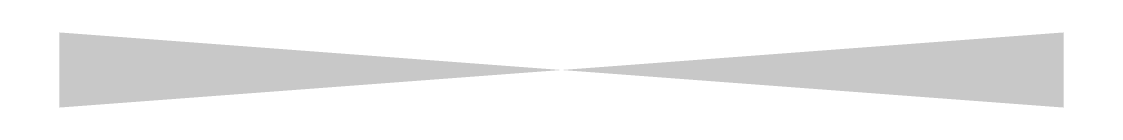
# Model space of a CAD drawing. Header units: inches. Extents: x -10.8 to 10.8, y -0.8 to 0.8.
import ezdxf

# ---------------------------------------------------------------- set-up
doc = ezdxf.new("R2010")
doc.units = ezdxf.units.IN
doc.header["$MEASUREMENT"] = 0

msp = doc.modelspace()

# ---------------------------------------------------------------- linework, layer by layer
for points in [[(-10, 0, 1.5, 0, 0), (0, 0, 0, 0, 0)], [(10, 0, 1.5, 0, 0), (0, 0, 0, 0, 0)]]:
    msp.add_lwpolyline(points, format="xyseb")

doc.saveas('drawing.dxf')
